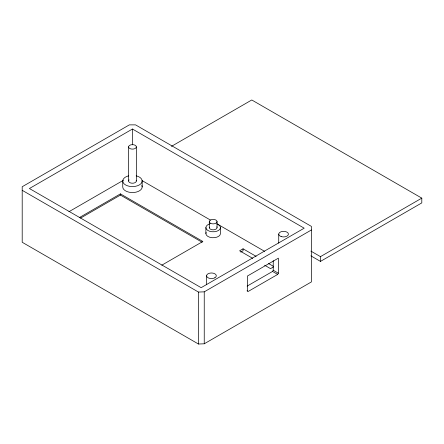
<?xml version="1.0" encoding="UTF-8"?>
<svg xmlns="http://www.w3.org/2000/svg" width="444" height="444" viewBox="0 0 444 444"><rect width="100%" height="100%" fill="white"/><g stroke="black" fill="none" stroke-linecap="round" stroke-linejoin="round"><path stroke-width="0.67" d="M247.136 286.108L272.544 271.445L273.227 270.252L273.227 260.661M247.008 290.809L248.157 291.469L277.694 274.42L278.382 273.227L278.382 258.158L247.469 276.002L247.469 291.075M132.456 129.032L29.415 188.522L201.149 287.673L304.19 228.183L132.456 129.032L132.456 144.827M171.44 146.365L251.781 99.978L421.8 198.135L421.8 202.897L320.474 261.394L310.861 255.844M68.953 211.705L123.471 180.231M79.354 217.593L120.435 193.878L202.869 241.469L161.788 265.19M80.614 218.06L120.435 195.071L202.103 242.219M256.133 256.36L243.051 248.807L239.616 250.793L252.697 258.341M240.765 252.114L243.051 250.793L243.051 248.807M22.2 190.31L198.451 292.063L204.24 291.841L311.405 229.97M273.393 266.988L270.529 268.637L264.585 265.207M310.861 251.088L320.474 256.638L421.8 198.135M204.24 343.795L311.405 281.923L311.405 226.401L135.548 124.869L129.365 124.869L22.2 186.741L22.2 242.263L198.451 344.022L204.24 343.795L204.24 291.841M142.063 180.586L210.517 220.107M217.122 223.92L264.557 251.31M268.614 263.564L273.371 266.311M273.227 270.252L278.382 273.227M272.544 271.445L277.694 274.42M320.474 256.638L320.474 261.394M278.727 234.132L278.727 243.118M220.457 227.589L220.457 233.538A7.287 4.207 0 0 1 212.221 237.712A7.287 4.207 0 0 1 206.133 232.451M217.044 221.478L217.044 227.422M209.296 221.806L209.296 227.755M206.599 275.779L206.599 284.765M205.883 227.589L205.883 233.538M198.451 292.063L198.451 344.022M142.169 180.991L142.169 186.941M136.341 146.881A3.885 2.242 0 0 1 130.514 148.823A3.885 2.242 0 0 1 130.514 144.938A3.885 2.242 0 0 1 136.341 146.881L136.341 180.991M128.571 146.881L128.571 180.991M122.738 180.991L122.738 186.941A9.713 5.611 0 0 0 133.722 192.502A9.713 5.611 0 0 0 141.841 185.487M120.435 193.878L120.435 195.071M216.839 226.851A3.885 2.242 0 0 1 213.459 229.826A3.885 2.242 0 0 1 209.352 227.173M216.816 223.948A7.287 4.207 0 0 1 218.753 230.292A7.287 4.207 0 0 1 207.587 230.292A7.287 4.207 0 0 1 209.529 223.948M136.208 180.408A3.885 2.242 0 0 1 131.946 183.211A3.885 2.242 0 0 1 129.087 179.87M136.175 175.807A9.713 5.611 0 0 1 141.986 182.084A9.713 5.611 0 0 1 132.456 186.597L129.942 186.408A9.713 5.611 0 0 1 122.76 181.357A9.713 5.611 0 0 1 128.738 175.807M214.89 277.761L213.88 278.205A4.856 2.803 0 0 1 206.615 276.024A4.856 2.803 0 0 1 213.114 273.143A4.856 2.803 0 0 1 214.89 277.761M210.634 223.338A3.885 2.242 0 0 0 216.988 222.061A3.885 2.242 0 0 0 211.893 219.525A3.885 2.242 0 0 0 210.634 223.338M281.152 236.563A4.856 2.803 0 0 0 288.439 234.132A4.856 2.803 0 0 0 281.152 231.707A4.856 2.803 0 0 0 281.152 236.563"/></g></svg>
